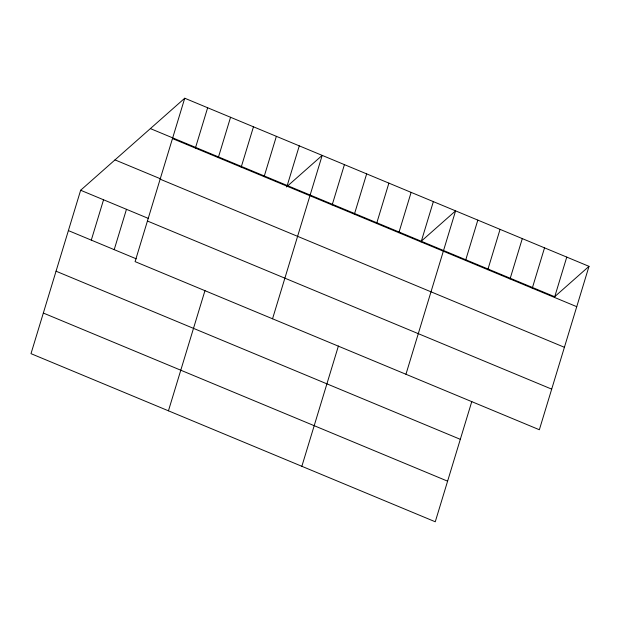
<?xml version="1.0" encoding="UTF-8"?>
<svg xmlns="http://www.w3.org/2000/svg" width="620" height="620" viewBox="0 0 620 620"><rect width="100%" height="100%" fill="white"/><g stroke="black" fill="none" stroke-linecap="round" stroke-linejoin="round"><path stroke-width="0.93" d="M184.737 98.224L135.09 261.625L539.354 429.745L589 266.344L184.737 98.224L80.647 190.255L31 353.656L435.263 521.777L471.812 401.481M91.295 240.126L103.556 199.779M114.204 249.651L126.465 209.312M195.393 148.095L207.646 107.756M218.302 157.619L230.555 117.281M241.203 167.144L253.464 126.806M168.446 410.812L204.995 290.524M264.112 176.677L276.373 136.33M287.021 186.202L299.282 145.863M272.544 318.788L322.191 155.388L286.479 186.961M332.165 204.972L344.425 164.633M354.4 214.218L366.653 173.879M301.855 466.294L338.404 346.007M376.635 223.463L388.887 183.125M398.869 232.709L411.122 192.37M421.104 241.955L433.357 201.616M405.953 374.263L455.591 210.862L421.243 241.234M465.574 260.454L477.826 220.115M487.808 269.7L500.061 229.361M510.043 278.946L522.296 238.607M532.278 288.192L544.531 247.853M554.513 297.437L566.765 257.099M589 266.344L554.652 296.716L150.389 128.596M172.484 138.57L576.747 306.683M114.995 159.89L160.812 178.94M160.146 179.18L564.409 347.293M80.647 190.255L148.49 218.472M147.428 221.014L551.692 389.135M68.386 230.594L136.23 258.811M56.048 271.204L460.311 439.324M43.338 313.046L447.601 481.167"/></g></svg>
